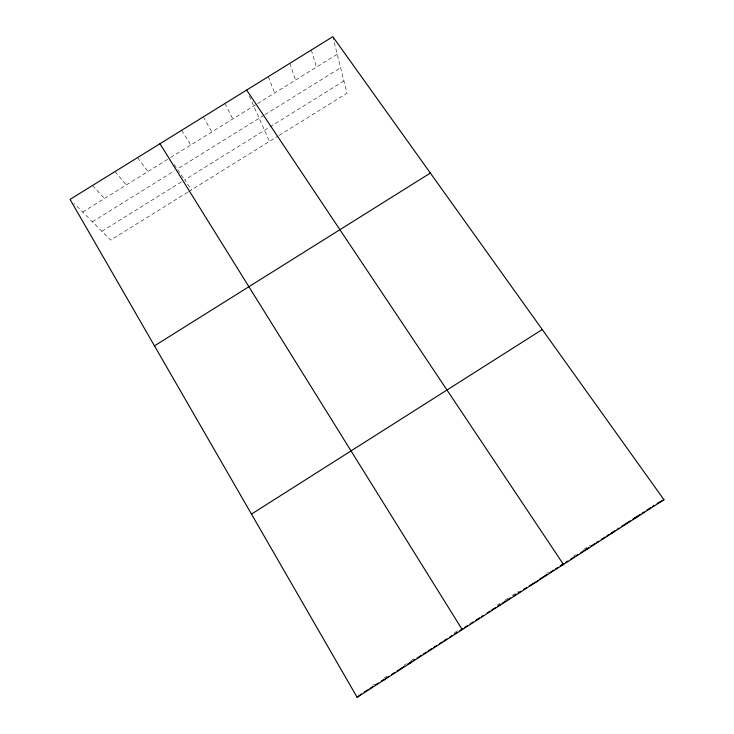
<?xml version="1.0" encoding="UTF-8"?>
<svg xmlns="http://www.w3.org/2000/svg" width="734" height="734" viewBox="0 0 734 734"><rect width="100%" height="100%" fill="white"/><g stroke="black" fill="none" stroke-linecap="round" stroke-linejoin="round"><path stroke-width="0.55" stroke-dasharray="3.67 2.75" d="M372.725 685.336L374.588 684.134M383.9 678.143L387.625 675.748M404.37 664.967L406.223 663.775M410.875 660.784L416.444 657.187M454.465 632.717L459.099 629.735M497.368 605.091L500.166 603.293M504.836 600.284L508.57 597.88M512.295 595.485L518.819 591.283M546.747 573.3L548.61 572.107M573.694 555.959L575.548 554.757M583.897 549.39L590.384 545.206M187.656 192.244L110.687 240.082L73.978 203.355M188.61 191.647L278.204 135.964M279.177 135.359L346.998 93.209L333.108 37.792M82.648 212.025L167.847 159.214M170.692 157.452L256.588 104.2M257.542 103.613L337.227 54.215M92.374 221.751L174.389 170.866M264.038 115.238L177.27 169.068L184.05 178.977M265.011 114.632L340.613 67.73M101.888 231.274L181.848 181.619M343.925 80.969L184.665 179.876L191.491 189.858M92.576 185.454L104.476 198.501M115.073 171.527L126.266 184.996M137.533 157.627L148.02 171.508M174.132 164.48L176.646 168.15M181.683 130.285L190.785 144.993M203.373 116.853L211.796 131.973M225.035 103.439L232.779 118.963M249.312 96.026L269.461 141.396M268.259 76.685L274.654 93.007M289.811 63.335L295.545 80.061M311.344 50.004L316.4 67.124"/><path stroke-width="1.1" d="M409.765 663.398L411.361 661.976M383.46 680.335L388.69 676.363M357.109 697.3L663.958 499.726L332.832 36.7L70.042 199.409L357.109 697.3L361.431 693.914M364.248 692.107L368.009 689.685M369.89 688.474L372.716 686.657M375.533 684.84L378.349 683.024M381.175 681.207L383.992 679.39M391.506 674.555L394.323 672.739M397.14 670.931L404.645 666.096M407.462 664.279L411.214 661.866M413.095 660.655L414.967 659.453M417.774 657.646L421.518 655.233M423.399 654.022L426.206 652.214M428.078 651.003L431.821 648.59M433.702 647.388L436.51 645.581M439.317 643.773L442.125 641.966M443.987 640.764L446.795 638.956M449.603 637.149L452.41 635.341M454.273 634.139L457.08 632.332M459.888 630.524L462.695 628.726L462.218 629.625L159.957 143.736M464.576 627.515L467.393 625.689M470.219 623.872L473.035 622.056M475.861 620.239L479.623 617.817M481.504 616.606L483.385 615.395M489.963 611.165L487.147 612.973L487.596 613.285M491.844 609.954L495.597 607.532M497.478 606.321L500.294 604.513M502.175 603.302L505.928 600.88M507.809 599.678L510.625 597.861M513.442 596.045L516.25 594.237M518.121 593.035L520.938 591.219M523.746 589.411L526.562 587.604M529.37 585.787L538.224 580.686M539.673 579.154L547.16 574.337M549.968 572.529L553.711 570.116M555.583 568.914L557.455 567.712M563.996 563.501L560.262 565.905L563.464 564.437L246.661 90.053M565.868 562.299L567.731 561.088M570.538 559.29L574.272 556.886M576.135 555.684L578.007 554.482M580.805 552.674L584.539 550.271M586.411 549.069L588.273 547.867M591.072 546.068L594.797 543.665M596.659 542.463L598.531 541.261M601.32 539.462L605.055 537.059M606.917 535.866L608.78 534.664M611.578 532.866L615.294 530.471M617.156 529.269L619.019 528.067M621.808 526.269L630.185 520.883M640.415 514.295L632.983 519.085L638.901 515.864M642.268 513.103L644.131 511.91M646.911 510.112L650.627 507.717M652.489 506.524L654.343 505.322M251.478 514.103L542.252 329.538M154.479 345.861L430.344 173.059M657.132 503.533L663.958 499.726M610.789 533.609L613.808 532.022M585.365 549.858L588.659 548.215"/></g></svg>
